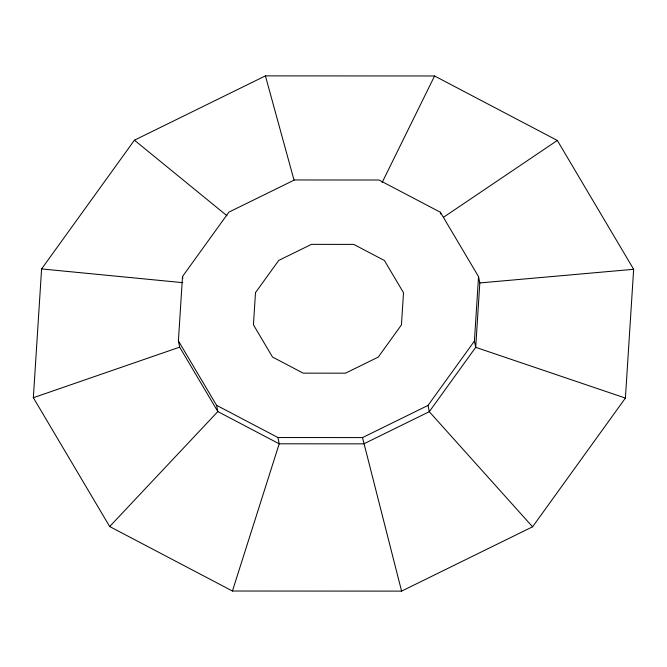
<?xml version="1.0" encoding="UTF-8"?>
<svg xmlns="http://www.w3.org/2000/svg" width="667" height="667" viewBox="0 0 667 667"><rect width="100%" height="100%" fill="white"/><g stroke="black" fill="none" stroke-linecap="round" stroke-linejoin="round"><path stroke-width="1" d="M33.35 397.707L41.596 268.926L134.426 140.195L265.416 75.88L434.576 75.98L557.32 140.454L633.65 269.293L625.404 398.074L532.574 526.805L401.584 591.12L232.424 591.02L109.68 526.546L33.35 397.707L179.673 347.148L217.834 411.572L279.206 443.805L363.79 443.855L429.281 411.697L475.696 347.332L479.823 282.941L478.547 276.663L440.378 212.248L379.006 180.015L294.43 179.965L228.931 212.114L182.516 276.488L178.397 340.879L179.673 347.148M625.404 398.074L475.696 347.332L474.42 341.062L478.547 276.663M232.424 591.02L279.206 443.805L277.931 437.535L216.558 405.294L178.397 340.879M382.124 182.55L434.576 75.98M277.931 437.535L362.506 437.585L428.006 405.428L474.42 341.062M109.68 526.546L217.834 411.572L216.558 405.294M443.38 217.359L557.32 140.454M479.823 282.941L633.65 269.293M41.596 268.926L182.766 282.658M134.426 140.195L226.988 215.758M532.574 526.805L429.281 411.697L428.006 405.428M265.416 75.88L294.055 180.215M401.584 591.12L362.506 437.585M440.378 212.248L440.745 214.04M182.516 276.488L182.883 278.281M255.494 292.63L253.435 324.829L272.511 357.037L303.202 373.153L345.489 373.178L378.239 357.103L401.442 324.912L403.51 292.721L384.425 260.514L353.735 244.389L311.447 244.364L278.698 260.447L255.494 292.63"/></g></svg>
